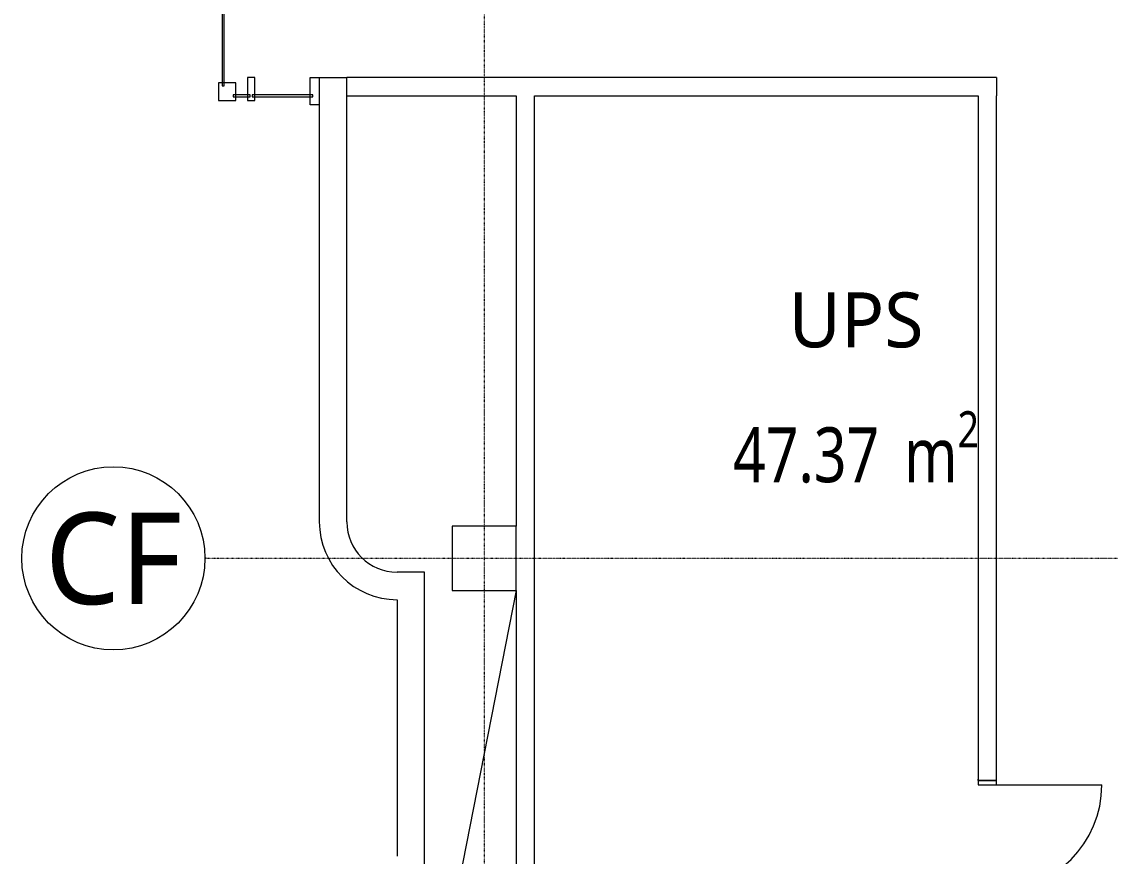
# Model space of a CAD drawing. Extents: x -177831 to -125485, y 4933 to 73531.
# Drawn here: x -177831 to -165940, y 14973 to 24083 of the extents above; entities that cross this region are included whole.
import ezdxf
from ezdxf.enums import TextEntityAlignment as Align

# ---------------------------------------------------------------- set-up
doc = ezdxf.new("R2010")
doc.units = 0
doc.header["$LTSCALE"] = 15
doc.linetypes.add('CUP- L20$0$JJP_三點線', pattern=[0.9, 0.3, -0.15, 0, -0.15, 0, -0.15, 0, -0.15])
for name, color, linetype in [('CUP- L20$0$A-OBJE-2D.Newcub', 252, 'Continuous'), ('CUP- L20$0$A-WALL-EX.Newcub', 252, 'Continuous'), ('CUP- L20$0$A-WALL-IN.Newcub', 252, 'Continuous'), ('CUP- L20$0$A-ZONE.Newcub', 252, 'Continuous'), ('CUP- L20$0$Door', 252, 'Continuous'), ('CUP- L20$0$S-COL.Newcub', 252, 'Continuous'), ('CUP- L20$0$S-GRID.Newcub', 252, 'Continuous')]:
    doc.layers.add(name, color=color, linetype=linetype)
doc.styles.add('CUP- L20$0$Standard', font='', dxfattribs={"width": 0.8})
doc.styles.get('CUP- L20$0$Standard').set_extended_font_data('Microsoft JhengHei')

# ---------------------------------------------------------------- blocks, each defined once
blk = doc.blocks.new('CUP- L20')
at = {"layer": 'CUP- L20$0$A-OBJE-2D.Newcub', "lineweight": 0}
blk.add_line((-172431, 17875), (-174281, 8475), dxfattribs=at)
at = {"layer": 'CUP- L20$0$A-WALL-EX.Newcub', "lineweight": 0, "flags": 128}
for points in [[(-175642, 23385), (-175622, 23385), (-175622, 24415), (-175642, 24415)], [(-175365, 23225), (-175285, 23225), (-175285, 23475), (-175365, 23475)], [(-174581, 23175), (-174681, 23175), (-174681, 23475), (-174581, 23475)], [(-175492, 23415), (-175682, 23415), (-175682, 23225), (-175492, 23225), (-175492, 23415)], [(-175335, 23265), (-175335, 23285), (-175522, 23285), (-175522, 23265)], [(-174651, 23265), (-174651, 23285), (-175315, 23285), (-175315, 23265)]]:
    blk.add_lwpolyline(points, close=True, dxfattribs=at)
for points in [[(-174581, 23475), (-174581, 18623)], [(-174281, 18623), (-174281, 23275)], [(-173431, 18073), (-173731, 18073)], [(-173431, 14673), (-173431, 18073)], [(-173731, 17773), (-173731, 14973)]]:
    blk.add_lwpolyline(points, dxfattribs=at)
at = {"layer": 'CUP- L20$0$A-WALL-EX.Newcub', "lineweight": 0}
for radius in [850, 550]:
    blk.add_arc((-173731, 18623), radius, 180, 270, dxfattribs=at)
at = {"layer": 'CUP- L20$0$A-WALL-IN.Newcub', "lineweight": 0}
for p, q in [((-174281, 23275), (-174281, 23475)), ((-174281, 23275), (-174281, 23475)), ((-167382, 15801), (-167382, 15813)), ((-167382, 15801), (-167182, 15801))]:
    blk.add_line(p, q, dxfattribs=at)
at = {"layer": 'CUP- L20$0$A-WALL-IN.Newcub', "lineweight": 0, "flags": 128}
for points in [[(-174581, 23475), (-174281, 23475)], [(-167182, 23475), (-174281, 23475)], [(-167182, 23475), (-167182, 23275)], [(-174281, 23275), (-172431, 23275)], [(-172431, 23275), (-172431, 18575)], [(-172231, 23275), (-167382, 23275)], [(-172231, 13326), (-172231, 23275)], [(-167382, 23275), (-167382, 15801)], [(-167182, 15801), (-167182, 23275)], [(-172431, 17875), (-172431, 13126)]]:
    blk.add_lwpolyline(points, dxfattribs=at)
at = {"layer": 'CUP- L20$0$Door', "lineweight": 0}
for p, q in [((-167382, 15801), (-167382, 15813)), ((-167382, 15801), (-167382, 15813)), ((-167382, 15801), (-167382, 15751)), ((-167182, 15801), (-167382, 15801)), ((-167382, 15801), (-167182, 15801)), ((-167382, 15801), (-167182, 15801)), ((-167382, 15751), (-167182, 15751)), ((-167182, 15751), (-167182, 15801)), ((-167182, 15751), (-166032, 15751))]:
    blk.add_line(p, q, dxfattribs=at)
blk.add_arc((-167182, 15751), 1150, 270.0008, 0.0008, dxfattribs=at)
at = {"layer": 'CUP- L20$0$S-COL.Newcub', "lineweight": 0, "flags": 128}
blk.add_lwpolyline([(-173131, 17875), (-172431, 17875), (-172431, 18575), (-173131, 18575)], close=True, dxfattribs=at)
at = {"layer": 'CUP- L20$0$S-GRID.Newcub', "linetype": 'CUP- L20$0$JJP_三點線', "lineweight": 0}
for p, q in [((-172781, 71521), (-172781, 5216)), ((-175821, 18225), (-175831, 18225)), ((-175821, 18225), (-125495, 18225))]:
    blk.add_line(p, q, dxfattribs=at)
at = {"layer": 'CUP- L20$0$S-GRID.Newcub', "lineweight": 0}
blk.add_circle((-176831, 18225), 1000, dxfattribs=at)
at = {"layer": 'CUP- L20$0$S-GRID.Newcub', "linetype": 'CUP- L20$0$JJP_三點線', "lineweight": 0}
blk.add_point((-175821, 18225), dxfattribs=at)
blk.add_point((-175821, 18225), dxfattribs=at)
at = {"layer": 'CUP- L20$0$A-ZONE.Newcub', "style": 'CUP- L20$0$Standard'}
blk.add_text('UPS', height=600, dxfattribs=at).set_placement((-168717, 21128), align=Align.TOP_CENTER)
at = {"layer": 'CUP- L20$0$A-ZONE.Newcub', "lineweight": 0, "insert": (-168717, 19831), "char_height": 600, "attachment_point": 2, "style": 'CUP- L20$0$Standard'}
blk.add_mtext('\\A1;\\pt0,1320;47.37{\\H0.66x;\\S^  ;} m{\\H0.66x;\\S2^  ;}', dxfattribs=at)
at = {"layer": 'CUP- L20$0$S-GRID.Newcub', "style": 'CUP- L20$0$Standard'}
blk.add_text('CF', height=1000, dxfattribs=at).set_placement((-176831, 18725), align=Align.TOP_CENTER)

msp = doc.modelspace()

# ---------------------------------------------------------------- block references
msp.add_blockref('CUP- L20', (0, 0))

doc.saveas('drawing.dxf')
